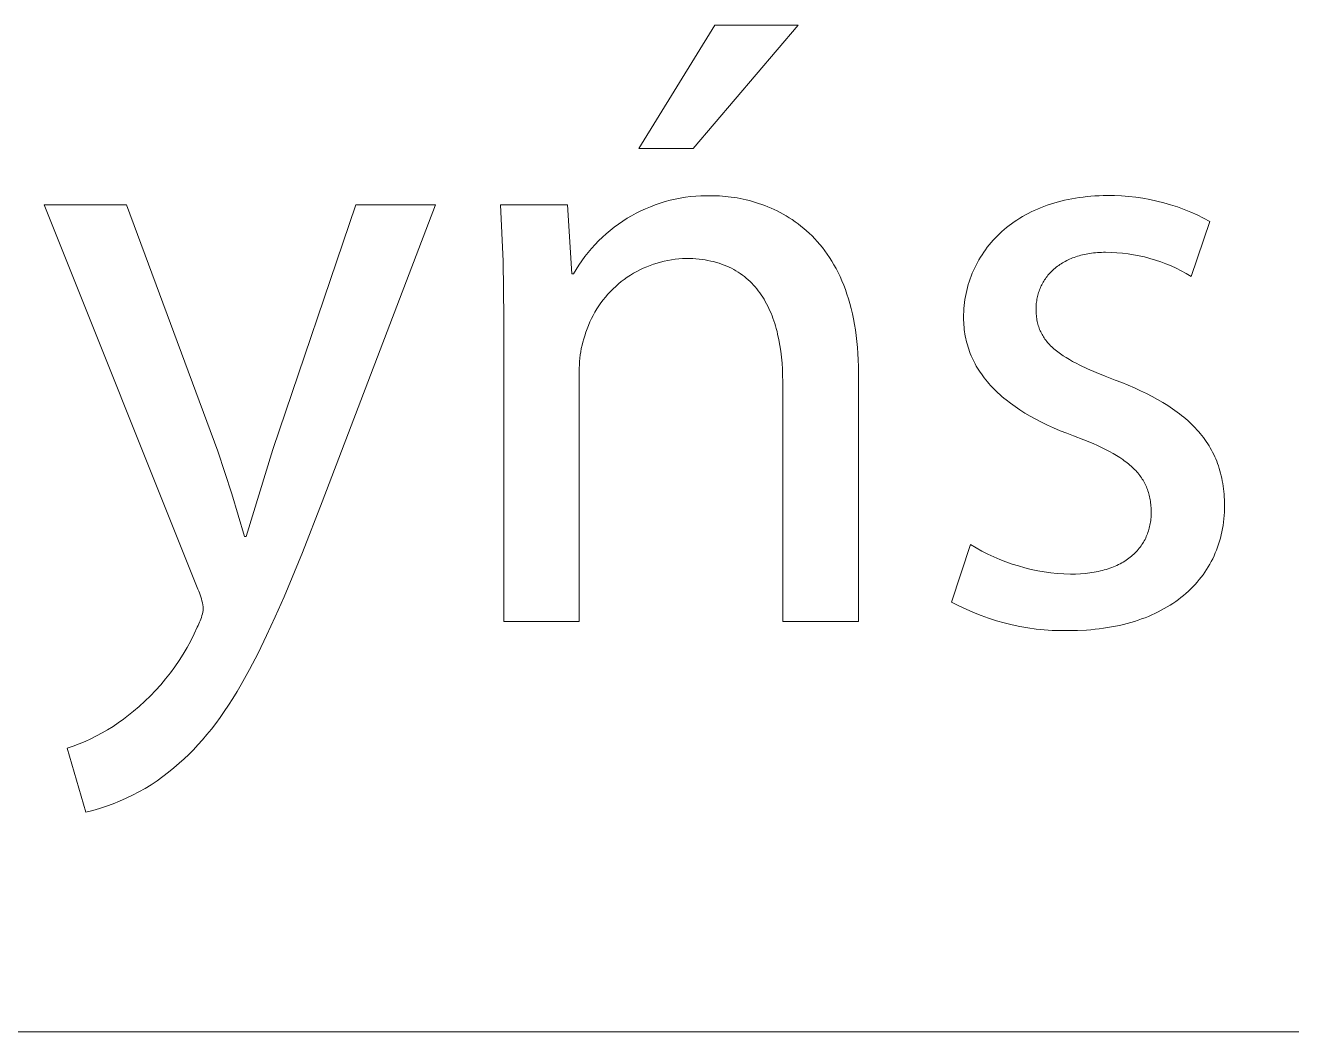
# Model space of a CAD drawing. Header units: millimetres. Extents: x -1576 to 3664, y -445 to 3215.
# Drawn here: x 2897 to 2974.2, y -445.4 to -384.1 of the extents above; entities that cross this region are included whole.
import ezdxf

# ---------------------------------------------------------------- set-up
doc = ezdxf.new("R2010")
doc.units = ezdxf.units.MM
doc.header["$MEASUREMENT"] = 0
doc.layers.add('Domyślny', color=7, linetype='Continuous', true_color=0x000000)

msp = doc.modelspace()

# ---------------------------------------------------------------- linework, layer by layer
at = {"layer": 'Domyślny', "color": 18, "lineweight": 15, "true_color": 0x000000}
for p, q in [((2934.404, -391.607), (2939.028, -384.104)), ((2944.106, -384.104), (2937.72, -391.607)), ((2939.028, -384.104), (2944.106, -384.104)), ((2937.72, -391.607), (2934.404, -391.607)), ((2935.398, -395.039), (2935.698, -394.936)), ((2935.698, -394.936), (2936.001, -394.844)), ((2936.001, -394.844), (2936.307, -394.762)), ((2936.307, -394.762), (2936.615, -394.69)), ((2936.615, -394.69), (2936.926, -394.629)), ((2936.926, -394.629), (2937.239, -394.579)), ((2937.239, -394.579), (2937.553, -394.539)), ((2937.553, -394.539), (2937.869, -394.509)), ((2937.869, -394.509), (2938.185, -394.491)), ((2938.185, -394.491), (2938.502, -394.483)), ((2938.502, -394.483), (2938.819, -394.486)), ((2938.819, -394.486), (2938.985, -394.488)), ((2938.985, -394.488), (2939.153, -394.492)), ((2939.153, -394.492), (2939.324, -394.5)), ((2939.324, -394.5), (2939.498, -394.512)), ((2939.498, -394.512), (2939.673, -394.526)), ((2939.673, -394.526), (2939.851, -394.545)), ((2939.851, -394.545), (2940.03, -394.567)), ((2940.03, -394.567), (2940.211, -394.593)), ((2940.211, -394.593), (2940.394, -394.623)), ((2940.394, -394.623), (2940.578, -394.657)), ((2940.578, -394.657), (2940.763, -394.694)), ((2940.763, -394.694), (2940.949, -394.737)), ((2940.949, -394.737), (2941.136, -394.783)), ((2941.136, -394.783), (2941.324, -394.834)), ((2941.324, -394.834), (2941.512, -394.889)), ((2941.512, -394.889), (2941.7, -394.949)), ((2941.7, -394.949), (2941.888, -395.014)), ((2959.475, -394.998), (2959.682, -394.933)), ((2959.682, -394.933), (2959.893, -394.872)), ((2959.893, -394.872), (2960.107, -394.815)), ((2960.107, -394.815), (2960.325, -394.762)), ((2960.325, -394.762), (2960.546, -394.714)), ((2960.546, -394.714), (2960.771, -394.67)), ((2960.771, -394.67), (2960.999, -394.63)), ((2960.999, -394.63), (2961.231, -394.595)), ((2961.231, -394.595), (2961.466, -394.564)), ((2961.466, -394.564), (2961.704, -394.538)), ((2961.704, -394.538), (2961.945, -394.516)), ((2961.945, -394.516), (2962.19, -394.499)), ((2962.19, -394.499), (2962.438, -394.487)), ((2962.438, -394.487), (2962.689, -394.48)), ((2962.689, -394.48), (2962.944, -394.477)), ((2962.944, -394.477), (2963.378, -394.481)), ((2963.378, -394.481), (2963.811, -394.499)), ((2963.811, -394.499), (2964.244, -394.532)), ((2964.244, -394.532), (2964.676, -394.58)), ((2964.676, -394.58), (2965.105, -394.643)), ((2965.105, -394.643), (2965.532, -394.72)), ((2965.532, -394.72), (2965.957, -394.811)), ((2965.957, -394.811), (2966.378, -394.917)), ((2966.378, -394.917), (2966.795, -395.037)), ((2907.538, -418.461), (2898.168, -395.044)), ((2898.168, -395.044), (2903.194, -395.044)), ((2903.194, -395.044), (2908.76, -410.05)), ((2912.11, -409.946), (2917.153, -395.044)), ((2922.021, -395.044), (2915.111, -413.139)), ((2917.153, -395.044), (2922.021, -395.044)), ((2926.14, -398.48), (2925.977, -395.044)), ((2925.977, -395.044), (2930.06, -395.044)), ((2930.06, -395.044), (2930.321, -399.249)), ((2933.687, -395.862), (2933.96, -395.701)), ((2933.96, -395.701), (2934.238, -395.549)), ((2934.238, -395.549), (2934.522, -395.407)), ((2934.522, -395.407), (2934.809, -395.274)), ((2934.809, -395.274), (2935.102, -395.152)), ((2935.102, -395.152), (2935.398, -395.039)), ((2941.888, -395.014), (2942.077, -395.083)), ((2942.077, -395.083), (2942.265, -395.158)), ((2942.265, -395.158), (2942.453, -395.237)), ((2942.453, -395.237), (2942.641, -395.322)), ((2942.641, -395.322), (2942.827, -395.412)), ((2942.827, -395.412), (2943.013, -395.507)), ((2943.013, -395.507), (2943.198, -395.608)), ((2943.198, -395.608), (2943.382, -395.714)), ((2943.382, -395.714), (2943.564, -395.826)), ((2957.772, -395.758), (2957.947, -395.659)), ((2957.947, -395.659), (2958.125, -395.563)), ((2958.125, -395.563), (2958.307, -395.471)), ((2958.307, -395.471), (2958.492, -395.383)), ((2958.492, -395.383), (2958.681, -395.298)), ((2958.681, -395.298), (2958.874, -395.217)), ((2958.874, -395.217), (2959.071, -395.14)), ((2959.071, -395.14), (2959.271, -395.067)), ((2959.271, -395.067), (2959.475, -394.998)), ((2966.795, -395.037), (2967.208, -395.171)), ((2967.208, -395.171), (2967.616, -395.319)), ((2967.616, -395.319), (2968.018, -395.481)), ((2968.018, -395.481), (2968.415, -395.657)), ((2968.415, -395.657), (2968.806, -395.846)), ((2932.655, -396.596), (2932.904, -396.399)), ((2932.904, -396.399), (2933.159, -396.211)), ((2933.159, -396.211), (2933.42, -396.032)), ((2933.42, -396.032), (2933.687, -395.862)), ((2943.564, -395.826), (2943.744, -395.943)), ((2943.744, -395.943), (2943.923, -396.067)), ((2943.923, -396.067), (2944.1, -396.196)), ((2944.1, -396.196), (2944.275, -396.332)), ((2944.275, -396.332), (2944.448, -396.473)), ((2944.448, -396.473), (2944.619, -396.621)), ((2956.659, -396.546), (2956.807, -396.424)), ((2956.807, -396.424), (2956.958, -396.305)), ((2956.958, -396.305), (2957.113, -396.189)), ((2957.113, -396.189), (2957.272, -396.076)), ((2957.272, -396.076), (2957.435, -395.967)), ((2957.435, -395.967), (2957.602, -395.861)), ((2957.602, -395.861), (2957.772, -395.758)), ((2969.19, -396.048), (2968.039, -399.398)), ((2968.806, -395.846), (2969.19, -396.048)), ((2931.731, -397.462), (2931.951, -397.234)), ((2931.951, -397.234), (2932.178, -397.013)), ((2932.178, -397.013), (2932.413, -396.8)), ((2932.413, -396.8), (2932.655, -396.596)), ((2944.619, -396.621), (2944.786, -396.776)), ((2944.786, -396.776), (2944.951, -396.936)), ((2944.951, -396.936), (2945.114, -397.104)), ((2945.114, -397.104), (2945.273, -397.278)), ((2945.273, -397.278), (2945.428, -397.459)), ((2955.86, -397.341), (2955.983, -397.202)), ((2955.983, -397.202), (2956.11, -397.065)), ((2956.11, -397.065), (2956.241, -396.931)), ((2956.241, -396.931), (2956.377, -396.8)), ((2956.377, -396.8), (2956.516, -396.671)), ((2956.516, -396.671), (2956.659, -396.546)), ((2931.12, -398.19), (2931.316, -397.941)), ((2931.316, -397.941), (2931.519, -397.698)), ((2931.519, -397.698), (2931.731, -397.462)), ((2945.428, -397.459), (2945.581, -397.646)), ((2945.581, -397.646), (2945.73, -397.841)), ((2945.73, -397.841), (2945.875, -398.043)), ((2945.875, -398.043), (2946.016, -398.252)), ((2955.307, -398.079), (2955.41, -397.926)), ((2955.41, -397.926), (2955.516, -397.776)), ((2955.516, -397.776), (2955.626, -397.629)), ((2955.626, -397.629), (2955.741, -397.484)), ((2955.741, -397.484), (2955.86, -397.341)), ((2961.538, -398.065), (2961.43, -398.09)), ((2961.647, -398.042), (2961.538, -398.065)), ((2961.758, -398.022), (2961.647, -398.042)), ((2961.87, -398.003), (2961.758, -398.022)), ((2961.985, -397.987), (2961.87, -398.003)), ((2962.101, -397.972), (2961.985, -397.987)), ((2962.22, -397.96), (2962.101, -397.972)), ((2962.34, -397.95), (2962.22, -397.96)), ((2962.462, -397.942), (2962.34, -397.95)), ((2962.586, -397.937), (2962.462, -397.942)), ((2962.712, -397.933), (2962.586, -397.937)), ((2962.839, -397.932), (2962.712, -397.933)), ((2963.181, -397.938), (2962.839, -397.932)), ((2963.522, -397.955), (2963.181, -397.938)), ((2963.863, -397.984), (2963.522, -397.955)), ((2964.203, -398.025), (2963.863, -397.984)), ((2964.54, -398.078), (2964.203, -398.025)), ((2926.186, -401.919), (2926.14, -398.48)), ((2930.586, -398.976), (2930.755, -398.708)), ((2930.755, -398.708), (2930.933, -398.446)), ((2930.933, -398.446), (2931.12, -398.19)), ((2934.879, -398.811), (2934.673, -398.901)), ((2935.087, -398.728), (2934.879, -398.811)), ((2935.299, -398.652), (2935.087, -398.728)), ((2935.513, -398.584), (2935.299, -398.652)), ((2935.729, -398.523), (2935.513, -398.584)), ((2935.948, -398.469), (2935.729, -398.523)), ((2936.167, -398.423), (2935.948, -398.469)), ((2936.389, -398.385), (2936.167, -398.423)), ((2936.611, -398.354), (2936.389, -398.385)), ((2936.835, -398.331), (2936.611, -398.354)), ((2937.059, -398.315), (2936.835, -398.331)), ((2937.283, -398.307), (2937.059, -398.315)), ((2937.486, -398.31), (2937.283, -398.307)), ((2937.684, -398.317), (2937.486, -398.31)), ((2937.878, -398.33), (2937.684, -398.317)), ((2938.068, -398.347), (2937.878, -398.33)), ((2938.254, -398.369), (2938.068, -398.347)), ((2938.436, -398.395), (2938.254, -398.369)), ((2938.614, -398.426), (2938.436, -398.395)), ((2938.789, -398.462), (2938.614, -398.426)), ((2938.959, -398.502), (2938.789, -398.462)), ((2939.125, -398.547), (2938.959, -398.502)), ((2939.287, -398.596), (2939.125, -398.547)), ((2939.446, -398.65), (2939.287, -398.596)), ((2939.601, -398.707), (2939.446, -398.65)), ((2939.752, -398.769), (2939.601, -398.707)), ((2939.899, -398.835), (2939.752, -398.769)), ((2940.043, -398.905), (2939.899, -398.835)), ((2946.016, -398.252), (2946.153, -398.468)), ((2946.153, -398.468), (2946.286, -398.692)), ((2946.286, -398.692), (2946.414, -398.924)), ((2954.861, -398.875), (2954.942, -398.712)), ((2954.942, -398.712), (2955.027, -398.55)), ((2955.027, -398.55), (2955.116, -398.391)), ((2955.116, -398.391), (2955.21, -398.233)), ((2955.21, -398.233), (2955.307, -398.079)), ((2959.903, -398.784), (2959.83, -398.84)), ((2959.977, -398.73), (2959.903, -398.784)), ((2960.053, -398.678), (2959.977, -398.73)), ((2960.131, -398.627), (2960.053, -398.678)), ((2960.211, -398.577), (2960.131, -398.627)), ((2960.294, -398.529), (2960.211, -398.577)), ((2960.378, -398.483), (2960.294, -398.529)), ((2960.464, -398.438), (2960.378, -398.483)), ((2960.552, -398.396), (2960.464, -398.438)), ((2960.642, -398.354), (2960.552, -398.396)), ((2960.734, -398.315), (2960.642, -398.354)), ((2960.827, -398.277), (2960.734, -398.315)), ((2960.923, -398.241), (2960.827, -398.277)), ((2961.021, -398.207), (2960.923, -398.241)), ((2961.12, -398.175), (2961.021, -398.207)), ((2961.222, -398.145), (2961.12, -398.175)), ((2961.325, -398.116), (2961.222, -398.145)), ((2961.43, -398.09), (2961.325, -398.116)), ((2964.876, -398.142), (2964.54, -398.078)), ((2965.21, -398.218), (2964.876, -398.142)), ((2965.54, -398.305), (2965.21, -398.218)), ((2965.868, -398.403), (2965.54, -398.305)), ((2966.192, -398.513), (2965.868, -398.403)), ((2966.512, -398.633), (2966.192, -398.513)), ((2966.827, -398.765), (2966.512, -398.633)), ((2967.138, -398.908), (2966.827, -398.765)), ((2930.321, -399.249), (2930.426, -399.249)), ((2930.426, -399.249), (2930.586, -398.976)), ((2933.513, -399.583), (2933.334, -399.719)), ((2933.696, -399.453), (2933.513, -399.583)), ((2933.884, -399.329), (2933.696, -399.453)), ((2934.075, -399.212), (2933.884, -399.329)), ((2934.271, -399.102), (2934.075, -399.212)), ((2934.47, -398.998), (2934.271, -399.102)), ((2934.673, -398.901), (2934.47, -398.998)), ((2940.182, -398.979), (2940.043, -398.905)), ((2940.319, -399.057), (2940.182, -398.979)), ((2940.451, -399.139), (2940.319, -399.057)), ((2940.58, -399.225), (2940.451, -399.139)), ((2940.706, -399.315), (2940.58, -399.225)), ((2940.828, -399.408), (2940.706, -399.315)), ((2940.946, -399.504), (2940.828, -399.408)), ((2941.061, -399.605), (2940.946, -399.504)), ((2941.173, -399.708), (2941.061, -399.605)), ((2946.414, -398.924), (2946.538, -399.162)), ((2946.538, -399.162), (2946.657, -399.409)), ((2946.657, -399.409), (2946.771, -399.664)), ((2954.525, -399.724), (2954.583, -399.551)), ((2954.583, -399.551), (2954.646, -399.379)), ((2954.646, -399.379), (2954.713, -399.209)), ((2954.713, -399.209), (2954.785, -399.041)), ((2954.785, -399.041), (2954.861, -398.875)), ((2959.168, -399.54), (2959.12, -399.611)), ((2959.218, -399.47), (2959.168, -399.54)), ((2959.27, -399.401), (2959.218, -399.47)), ((2959.324, -399.334), (2959.27, -399.401)), ((2959.381, -399.267), (2959.324, -399.334)), ((2959.439, -399.202), (2959.381, -399.267)), ((2959.499, -399.138), (2959.439, -399.202)), ((2959.561, -399.076), (2959.499, -399.138)), ((2959.625, -399.015), (2959.561, -399.076)), ((2959.692, -398.955), (2959.625, -399.015)), ((2959.76, -398.897), (2959.692, -398.955)), ((2959.83, -398.84), (2959.76, -398.897)), ((2967.444, -399.061), (2967.138, -398.908)), ((2967.744, -399.224), (2967.444, -399.061)), ((2968.039, -399.398), (2967.744, -399.224)), ((2932.669, -400.323), (2932.516, -400.488)), ((2932.828, -400.164), (2932.669, -400.323)), ((2932.991, -400.01), (2932.828, -400.164)), ((2933.16, -399.862), (2932.991, -400.01)), ((2933.334, -399.719), (2933.16, -399.862)), ((2941.281, -399.816), (2941.173, -399.708)), ((2941.385, -399.926), (2941.281, -399.816)), ((2941.487, -400.04), (2941.385, -399.926)), ((2941.585, -400.157), (2941.487, -400.04)), ((2941.68, -400.278), (2941.585, -400.157)), ((2941.771, -400.401), (2941.68, -400.278)), ((2946.771, -399.664), (2946.88, -399.926)), ((2946.88, -399.926), (2946.983, -400.196)), ((2946.983, -400.196), (2947.081, -400.475)), ((2954.337, -400.435), (2954.377, -400.255)), ((2954.377, -400.255), (2954.422, -400.076)), ((2954.422, -400.076), (2954.471, -399.899)), ((2954.471, -399.899), (2954.525, -399.724)), ((2958.756, -400.378), (2958.731, -400.459)), ((2958.783, -400.297), (2958.756, -400.378)), ((2958.812, -400.217), (2958.783, -400.297)), ((2958.843, -400.138), (2958.812, -400.217)), ((2958.876, -400.06), (2958.843, -400.138)), ((2958.912, -399.982), (2958.876, -400.06)), ((2958.949, -399.906), (2958.912, -399.982)), ((2958.989, -399.831), (2958.949, -399.906)), ((2959.031, -399.756), (2958.989, -399.831)), ((2959.074, -399.683), (2959.031, -399.756)), ((2959.12, -399.611), (2959.074, -399.683)), ((2932.093, -401.012), (2931.964, -401.196)), ((2932.228, -400.832), (2932.093, -401.012)), ((2932.369, -400.658), (2932.228, -400.832)), ((2932.516, -400.488), (2932.369, -400.658)), ((2941.859, -400.528), (2941.771, -400.401)), ((2941.945, -400.657), (2941.859, -400.528)), ((2942.026, -400.79), (2941.945, -400.657)), ((2942.105, -400.925), (2942.026, -400.79)), ((2942.181, -401.063), (2942.105, -400.925)), ((2942.254, -401.204), (2942.181, -401.063)), ((2947.081, -400.475), (2947.174, -400.762)), ((2947.174, -400.762), (2947.261, -401.057)), ((2947.261, -401.057), (2947.341, -401.36)), ((2954.223, -401.171), (2954.244, -400.985)), ((2954.244, -400.985), (2954.27, -400.801)), ((2954.27, -400.801), (2954.301, -400.617)), ((2954.301, -400.617), (2954.337, -400.435)), ((2958.609, -401.139), (2958.603, -401.227)), ((2958.616, -401.052), (2958.609, -401.139)), ((2958.626, -400.965), (2958.616, -401.052)), ((2958.638, -400.879), (2958.626, -400.965)), ((2958.652, -400.794), (2958.638, -400.879)), ((2958.669, -400.709), (2958.652, -400.794)), ((2958.687, -400.625), (2958.669, -400.709)), ((2958.708, -400.542), (2958.687, -400.625)), ((2958.731, -400.459), (2958.708, -400.542)), ((2926.186, -420.432), (2926.186, -401.919)), ((2931.616, -401.773), (2931.514, -401.973)), ((2931.726, -401.577), (2931.616, -401.773)), ((2931.842, -401.384), (2931.726, -401.577)), ((2931.964, -401.196), (2931.842, -401.384)), ((2942.323, -401.347), (2942.254, -401.204)), ((2942.39, -401.493), (2942.323, -401.347)), ((2942.453, -401.642), (2942.39, -401.493)), ((2942.514, -401.793), (2942.453, -401.642)), ((2942.572, -401.947), (2942.514, -401.793)), ((2947.341, -401.36), (2947.416, -401.673)), ((2947.416, -401.673), (2947.484, -401.993)), ((2954.184, -401.928), (2954.187, -401.737)), ((2954.187, -401.737), (2954.194, -401.547)), ((2954.194, -401.547), (2954.206, -401.359)), ((2954.206, -401.359), (2954.223, -401.171)), ((2958.6, -401.316), (2958.599, -401.404)), ((2958.599, -401.404), (2958.6, -401.502)), ((2958.603, -401.227), (2958.6, -401.316)), ((2958.6, -401.502), (2958.603, -401.597)), ((2958.603, -401.597), (2958.609, -401.692)), ((2958.609, -401.692), (2958.617, -401.784)), ((2958.617, -401.784), (2958.627, -401.875)), ((2958.627, -401.875), (2958.639, -401.965)), ((2931.248, -402.592), (2931.174, -402.804)), ((2931.329, -402.383), (2931.248, -402.592)), ((2931.418, -402.176), (2931.329, -402.383)), ((2931.514, -401.973), (2931.418, -402.176)), ((2942.627, -402.103), (2942.572, -401.947)), ((2942.679, -402.261), (2942.627, -402.103)), ((2942.728, -402.421), (2942.679, -402.261)), ((2942.774, -402.584), (2942.728, -402.421)), ((2942.818, -402.749), (2942.774, -402.584)), ((2947.484, -401.993), (2947.546, -402.323)), ((2947.546, -402.323), (2947.601, -402.661)), ((2947.601, -402.661), (2947.65, -403.009)), ((2954.186, -402.07), (2954.184, -401.928)), ((2954.191, -402.211), (2954.186, -402.07)), ((2954.199, -402.351), (2954.191, -402.211)), ((2954.21, -402.491), (2954.199, -402.351)), ((2954.224, -402.63), (2954.21, -402.491)), ((2954.242, -402.768), (2954.224, -402.63)), ((2958.639, -401.965), (2958.653, -402.053)), ((2958.653, -402.053), (2958.67, -402.139)), ((2958.67, -402.139), (2958.689, -402.224)), ((2958.689, -402.224), (2958.71, -402.308)), ((2958.71, -402.308), (2958.734, -402.391)), ((2958.734, -402.391), (2958.759, -402.472)), ((2958.759, -402.472), (2958.787, -402.552)), ((2958.787, -402.552), (2958.818, -402.631)), ((2958.818, -402.631), (2958.85, -402.708)), ((2930.989, -403.401), (2930.94, -403.595)), ((2931.045, -403.209), (2930.989, -403.401)), ((2931.107, -403.018), (2931.045, -403.209)), ((2931.174, -402.804), (2931.107, -403.018)), ((2942.858, -402.915), (2942.818, -402.749)), ((2942.932, -403.255), (2942.858, -402.915)), ((2942.995, -403.602), (2942.932, -403.255)), ((2947.65, -403.009), (2947.691, -403.365)), ((2947.691, -403.365), (2947.725, -403.731)), ((2954.262, -402.905), (2954.242, -402.768)), ((2954.286, -403.041), (2954.262, -402.905)), ((2954.313, -403.177), (2954.286, -403.041)), ((2954.344, -403.311), (2954.313, -403.177)), ((2954.377, -403.445), (2954.344, -403.311)), ((2954.414, -403.578), (2954.377, -403.445)), ((2958.85, -402.708), (2958.885, -402.785)), ((2958.885, -402.785), (2958.922, -402.86)), ((2958.922, -402.86), (2958.962, -402.934)), ((2958.962, -402.934), (2959.004, -403.007)), ((2959.004, -403.007), (2959.048, -403.079)), ((2959.048, -403.079), (2959.095, -403.15)), ((2959.095, -403.15), (2959.144, -403.22)), ((2959.144, -403.22), (2959.195, -403.289)), ((2959.195, -403.289), (2959.249, -403.357)), ((2959.249, -403.357), (2959.305, -403.424)), ((2959.305, -403.424), (2959.363, -403.491)), ((2930.83, -404.185), (2930.806, -404.383)), ((2930.861, -403.987), (2930.83, -404.185)), ((2930.897, -403.79), (2930.861, -403.987)), ((2930.94, -403.595), (2930.897, -403.79)), ((2943.047, -403.955), (2942.995, -403.602)), ((2943.09, -404.316), (2943.047, -403.955)), ((2947.725, -403.731), (2947.752, -404.106)), ((2947.752, -404.106), (2947.772, -404.49)), ((2954.454, -403.71), (2954.414, -403.578)), ((2954.497, -403.842), (2954.454, -403.71)), ((2954.544, -403.972), (2954.497, -403.842)), ((2954.593, -404.101), (2954.544, -403.972)), ((2954.646, -404.23), (2954.593, -404.101)), ((2954.703, -404.358), (2954.646, -404.23)), ((2959.363, -403.491), (2959.424, -403.556)), ((2959.424, -403.556), (2959.487, -403.621)), ((2959.487, -403.621), (2959.553, -403.685)), ((2959.553, -403.685), (2959.62, -403.749)), ((2959.62, -403.749), (2959.691, -403.811)), ((2959.691, -403.811), (2959.764, -403.873)), ((2959.764, -403.873), (2959.839, -403.935)), ((2959.839, -403.935), (2959.917, -403.996)), ((2959.917, -403.996), (2959.997, -404.056)), ((2959.997, -404.056), (2960.079, -404.116)), ((2960.079, -404.116), (2960.252, -404.234)), ((2960.252, -404.234), (2960.434, -404.351)), ((2930.778, -404.782), (2930.773, -404.982)), ((2930.773, -404.982), (2930.775, -405.182)), ((2930.789, -404.582), (2930.778, -404.782)), ((2930.806, -404.383), (2930.789, -404.582)), ((2943.123, -404.682), (2943.09, -404.316)), ((2943.146, -405.053), (2943.123, -404.682)), ((2947.772, -404.49), (2947.784, -404.883)), ((2947.784, -404.883), (2947.788, -405.287)), ((2954.762, -404.484), (2954.703, -404.358)), ((2954.825, -404.61), (2954.762, -404.484)), ((2954.891, -404.735), (2954.825, -404.61)), ((2954.96, -404.859), (2954.891, -404.735)), ((2955.032, -404.982), (2954.96, -404.859)), ((2955.108, -405.104), (2955.032, -404.982)), ((2960.434, -404.351), (2960.627, -404.466)), ((2960.627, -404.466), (2960.829, -404.58)), ((2960.829, -404.58), (2961.041, -404.693)), ((2961.041, -404.693), (2961.264, -404.805)), ((2961.264, -404.805), (2961.739, -405.029)), ((2930.775, -405.182), (2930.775, -420.432)), ((2943.159, -405.429), (2943.146, -405.053)), ((2943.164, -405.81), (2943.159, -405.429)), ((2947.788, -405.287), (2947.788, -420.432)), ((2955.187, -405.225), (2955.108, -405.104)), ((2955.27, -405.346), (2955.187, -405.225)), ((2955.355, -405.465), (2955.27, -405.346)), ((2955.444, -405.583), (2955.355, -405.465)), ((2955.537, -405.7), (2955.444, -405.583)), ((2955.632, -405.816), (2955.537, -405.7)), ((2961.739, -405.029), (2962.256, -405.254)), ((2962.256, -405.254), (2962.814, -405.482)), ((2962.814, -405.482), (2963.415, -405.714)), ((2963.415, -405.714), (2963.822, -405.871)), ((2943.164, -420.432), (2943.164, -405.81)), ((2955.731, -405.932), (2955.632, -405.816)), ((2955.833, -406.046), (2955.731, -405.932)), ((2955.939, -406.159), (2955.833, -406.046)), ((2956.048, -406.271), (2955.939, -406.159)), ((2956.16, -406.382), (2956.048, -406.271)), ((2956.275, -406.492), (2956.16, -406.382)), ((2956.394, -406.601), (2956.275, -406.492)), ((2963.822, -405.871), (2964.217, -406.032)), ((2964.217, -406.032), (2964.599, -406.196)), ((2964.599, -406.196), (2964.969, -406.364)), ((2964.969, -406.364), (2965.325, -406.536)), ((2965.325, -406.536), (2965.669, -406.712)), ((2956.517, -406.709), (2956.394, -406.601)), ((2956.642, -406.816), (2956.517, -406.709)), ((2956.771, -406.922), (2956.642, -406.816)), ((2957.039, -407.13), (2956.771, -406.922)), ((2957.32, -407.334), (2957.039, -407.13)), ((2965.669, -406.712), (2966, -406.893)), ((2966, -406.893), (2966.319, -407.078)), ((2966.319, -407.078), (2966.624, -407.268)), ((2966.624, -407.268), (2966.917, -407.462)), ((2957.615, -407.534), (2957.32, -407.334)), ((2957.924, -407.729), (2957.615, -407.534)), ((2958.246, -407.919), (2957.924, -407.729)), ((2958.582, -408.104), (2958.246, -407.919)), ((2966.917, -407.462), (2967.197, -407.662)), ((2967.197, -407.662), (2967.332, -407.764)), ((2967.332, -407.764), (2967.464, -407.867)), ((2967.464, -407.867), (2967.593, -407.972)), ((2967.593, -407.972), (2967.718, -408.078)), ((2967.718, -408.078), (2967.84, -408.185)), ((2958.931, -408.285), (2958.582, -408.104)), ((2959.294, -408.462), (2958.931, -408.285)), ((2959.671, -408.633), (2959.294, -408.462)), ((2960.062, -408.799), (2959.671, -408.633)), ((2960.466, -408.96), (2960.062, -408.799)), ((2967.84, -408.185), (2967.959, -408.294)), ((2967.959, -408.294), (2968.075, -408.404)), ((2968.075, -408.404), (2968.188, -408.516)), ((2968.188, -408.516), (2968.297, -408.629)), ((2968.297, -408.629), (2968.403, -408.744)), ((2968.403, -408.744), (2968.506, -408.86)), ((2968.506, -408.86), (2968.606, -408.978)), ((2960.885, -409.117), (2960.466, -408.96)), ((2961.501, -409.352), (2960.885, -409.117)), ((2962.07, -409.588), (2961.501, -409.352)), ((2962.336, -409.706), (2962.07, -409.588)), ((2968.606, -408.978), (2968.702, -409.097)), ((2968.702, -409.097), (2968.795, -409.219)), ((2968.795, -409.219), (2968.885, -409.341)), ((2968.885, -409.341), (2968.972, -409.466)), ((2968.972, -409.466), (2969.055, -409.592)), ((2969.055, -409.592), (2969.135, -409.72)), ((2908.76, -410.05), (2909.614, -412.637)), ((2910.487, -415.25), (2912.11, -409.946)), ((2962.591, -409.825), (2962.336, -409.706)), ((2962.834, -409.945), (2962.591, -409.825)), ((2963.066, -410.066), (2962.834, -409.945)), ((2963.287, -410.188), (2963.066, -410.066)), ((2963.497, -410.312), (2963.287, -410.188)), ((2963.696, -410.437), (2963.497, -410.312)), ((2969.135, -409.72), (2969.212, -409.849)), ((2969.212, -409.849), (2969.286, -409.98)), ((2969.286, -409.98), (2969.356, -410.113)), ((2969.356, -410.113), (2969.424, -410.248)), ((2969.424, -410.248), (2969.487, -410.385)), ((2969.487, -410.385), (2969.548, -410.523)), ((2963.884, -410.564), (2963.696, -410.437)), ((2963.974, -410.629), (2963.884, -410.564)), ((2964.061, -410.693), (2963.974, -410.629)), ((2964.146, -410.759), (2964.061, -410.693)), ((2964.228, -410.825), (2964.146, -410.759)), ((2964.308, -410.891), (2964.228, -410.825)), ((2964.385, -410.959), (2964.308, -410.891)), ((2964.46, -411.027), (2964.385, -410.959)), ((2964.532, -411.095), (2964.46, -411.027)), ((2964.601, -411.164), (2964.532, -411.095)), ((2964.668, -411.234), (2964.601, -411.164)), ((2969.548, -410.523), (2969.605, -410.664)), ((2969.605, -410.664), (2969.66, -410.806)), ((2969.66, -410.806), (2969.71, -410.95)), ((2969.71, -410.95), (2969.758, -411.096)), ((2969.758, -411.096), (2969.802, -411.244)), ((2964.733, -411.305), (2964.668, -411.234)), ((2964.795, -411.377), (2964.733, -411.305)), ((2964.854, -411.449), (2964.795, -411.377)), ((2964.912, -411.522), (2964.854, -411.449)), ((2964.967, -411.596), (2964.912, -411.522)), ((2965.019, -411.671), (2964.967, -411.596)), ((2965.069, -411.747), (2965.019, -411.671)), ((2965.117, -411.823), (2965.069, -411.747)), ((2965.162, -411.901), (2965.117, -411.823)), ((2965.206, -411.98), (2965.162, -411.901)), ((2969.802, -411.244), (2969.843, -411.394)), ((2969.843, -411.394), (2969.881, -411.546)), ((2969.881, -411.546), (2969.916, -411.7)), ((2969.916, -411.7), (2969.947, -411.856)), ((2969.947, -411.856), (2969.975, -412.014)), ((2909.614, -412.637), (2910.383, -415.25)), ((2965.246, -412.059), (2965.206, -411.98)), ((2965.285, -412.14), (2965.246, -412.059)), ((2965.321, -412.221), (2965.285, -412.14)), ((2965.355, -412.304), (2965.321, -412.221)), ((2965.387, -412.388), (2965.355, -412.304)), ((2965.417, -412.473), (2965.387, -412.388)), ((2965.445, -412.559), (2965.417, -412.473)), ((2965.47, -412.646), (2965.445, -412.559)), ((2965.493, -412.735), (2965.47, -412.646)), ((2969.975, -412.014), (2970, -412.175)), ((2970, -412.175), (2970.021, -412.337)), ((2970.021, -412.337), (2970.039, -412.501)), ((2970.039, -412.501), (2970.054, -412.668)), ((2970.054, -412.668), (2970.065, -412.837)), ((2915.111, -413.139), (2913.914, -416.215)), ((2965.514, -412.824), (2965.493, -412.735)), ((2965.534, -412.915), (2965.514, -412.824)), ((2965.55, -413.007), (2965.534, -412.915)), ((2965.565, -413.101), (2965.55, -413.007)), ((2965.578, -413.196), (2965.565, -413.101)), ((2965.589, -413.292), (2965.578, -413.196)), ((2965.598, -413.389), (2965.589, -413.292)), ((2965.605, -413.488), (2965.598, -413.389)), ((2965.61, -413.588), (2965.605, -413.488)), ((2970.065, -412.837), (2970.074, -413.008)), ((2970.074, -413.008), (2970.079, -413.181)), ((2970.08, -413.357), (2970.078, -413.565)), ((2970.079, -413.181), (2970.08, -413.357)), ((2965.585, -414.272), (2965.595, -414.177)), ((2965.595, -414.177), (2965.603, -414.082)), ((2965.603, -414.082), (2965.609, -413.987)), ((2965.609, -413.987), (2965.612, -413.89)), ((2965.612, -413.69), (2965.61, -413.588)), ((2965.613, -413.793), (2965.612, -413.69)), ((2965.612, -413.89), (2965.613, -413.793)), ((2970.04, -414.176), (2970.017, -414.375)), ((2970.057, -413.974), (2970.04, -414.176)), ((2970.07, -413.77), (2970.057, -413.974)), ((2970.078, -413.565), (2970.07, -413.77)), ((2965.386, -415.085), (2965.417, -414.998)), ((2965.417, -414.998), (2965.446, -414.91)), ((2965.446, -414.91), (2965.473, -414.822)), ((2965.473, -414.822), (2965.498, -414.732)), ((2965.498, -414.732), (2965.52, -414.642)), ((2965.52, -414.642), (2965.539, -414.55)), ((2965.539, -414.55), (2965.557, -414.458)), ((2965.557, -414.458), (2965.572, -414.365)), ((2965.572, -414.365), (2965.585, -414.272)), ((2969.919, -414.962), (2969.876, -415.153)), ((2969.956, -414.769), (2969.919, -414.962)), ((2969.989, -414.573), (2969.956, -414.769)), ((2970.017, -414.375), (2969.989, -414.573)), ((2910.383, -415.25), (2910.487, -415.25)), ((2953.452, -419.237), (2954.603, -415.73)), ((2954.603, -415.73), (2954.948, -415.936)), ((2964.995, -415.817), (2965.048, -415.74)), ((2965.048, -415.74), (2965.099, -415.662)), ((2965.099, -415.662), (2965.147, -415.583)), ((2965.147, -415.583), (2965.193, -415.503)), ((2965.193, -415.503), (2965.236, -415.421)), ((2965.236, -415.421), (2965.277, -415.339)), ((2965.277, -415.339), (2965.316, -415.255)), ((2965.316, -415.255), (2965.352, -415.171)), ((2965.352, -415.171), (2965.386, -415.085)), ((2969.719, -415.713), (2969.656, -415.895)), ((2969.776, -415.529), (2969.719, -415.713)), ((2969.828, -415.342), (2969.776, -415.529)), ((2969.876, -415.153), (2969.828, -415.342)), ((2913.914, -416.215), (2912.794, -418.921)), ((2954.948, -415.936), (2955.3, -416.13)), ((2955.3, -416.13), (2955.658, -416.313)), ((2955.658, -416.313), (2956.022, -416.483)), ((2956.022, -416.483), (2956.391, -416.642)), ((2964.17, -416.631), (2964.252, -416.572)), ((2964.252, -416.572), (2964.332, -416.51)), ((2964.332, -416.51), (2964.409, -416.448)), ((2964.409, -416.448), (2964.484, -416.383)), ((2964.484, -416.383), (2964.557, -416.317)), ((2964.557, -416.317), (2964.627, -416.25)), ((2964.627, -416.25), (2964.694, -416.181)), ((2964.694, -416.181), (2964.759, -416.111)), ((2964.759, -416.111), (2964.822, -416.04)), ((2964.822, -416.04), (2964.882, -415.967)), ((2964.882, -415.967), (2964.94, -415.893)), ((2964.94, -415.893), (2964.995, -415.817)), ((2969.441, -416.425), (2969.36, -416.597)), ((2969.518, -416.251), (2969.441, -416.425)), ((2969.589, -416.074), (2969.518, -416.251)), ((2969.656, -415.895), (2969.589, -416.074)), ((2956.391, -416.642), (2956.765, -416.788)), ((2956.765, -416.788), (2957.144, -416.922)), ((2957.144, -416.922), (2957.527, -417.043)), ((2957.527, -417.043), (2957.914, -417.151)), ((2957.914, -417.151), (2958.304, -417.247)), ((2958.304, -417.247), (2958.698, -417.329)), ((2958.698, -417.329), (2959.093, -417.399)), ((2962.391, -417.376), (2962.516, -417.348)), ((2962.516, -417.348), (2962.638, -417.317)), ((2962.638, -417.317), (2962.758, -417.285)), ((2962.758, -417.285), (2962.875, -417.25)), ((2962.875, -417.25), (2962.99, -417.214)), ((2962.99, -417.214), (2963.102, -417.175)), ((2963.102, -417.175), (2963.211, -417.135)), ((2963.211, -417.135), (2963.319, -417.093)), ((2963.319, -417.093), (2963.423, -417.049)), ((2963.423, -417.049), (2963.525, -417.003)), ((2963.525, -417.003), (2963.625, -416.955)), ((2963.625, -416.955), (2963.722, -416.905)), ((2963.722, -416.905), (2963.817, -416.854)), ((2963.817, -416.854), (2963.909, -416.801)), ((2963.909, -416.801), (2963.998, -416.746)), ((2963.998, -416.746), (2964.085, -416.689)), ((2964.085, -416.689), (2964.17, -416.631)), ((2968.987, -417.258), (2968.882, -417.417)), ((2969.087, -417.097), (2968.987, -417.258)), ((2969.183, -416.933), (2969.087, -417.097)), ((2969.274, -416.767), (2969.183, -416.933)), ((2969.36, -416.597), (2969.274, -416.767)), ((2959.093, -417.399), (2959.491, -417.455)), ((2959.491, -417.455), (2959.891, -417.498)), ((2959.891, -417.498), (2960.291, -417.528)), ((2960.291, -417.528), (2960.693, -417.545)), ((2960.693, -417.545), (2961.002, -417.54)), ((2961.002, -417.54), (2961.3, -417.525)), ((2961.3, -417.525), (2961.588, -417.501)), ((2961.588, -417.501), (2961.729, -417.486)), ((2961.729, -417.486), (2961.866, -417.469)), ((2961.866, -417.469), (2962.001, -417.449)), ((2962.001, -417.449), (2962.134, -417.427)), ((2962.134, -417.427), (2962.264, -417.403)), ((2962.264, -417.403), (2962.391, -417.376)), ((2968.417, -418.021), (2968.289, -418.165)), ((2968.54, -417.875), (2968.417, -418.021)), ((2968.659, -417.725), (2968.54, -417.875)), ((2968.773, -417.572), (2968.659, -417.725)), ((2968.882, -417.417), (2968.773, -417.572)), ((2907.589, -418.574), (2907.538, -418.461)), ((2907.636, -418.688), (2907.589, -418.574)), ((2907.679, -418.804), (2907.636, -418.688)), ((2907.718, -418.922), (2907.679, -418.804)), ((2967.583, -418.838), (2967.428, -418.963)), ((2967.733, -418.71), (2967.583, -418.838)), ((2967.879, -418.578), (2967.733, -418.71)), ((2968.02, -418.444), (2967.879, -418.578)), ((2968.157, -418.306), (2968.02, -418.444)), ((2968.289, -418.165), (2968.157, -418.306)), ((2907.754, -419.04), (2907.718, -418.922)), ((2907.785, -419.16), (2907.754, -419.04)), ((2907.812, -419.281), (2907.785, -419.16)), ((2907.836, -419.402), (2907.812, -419.281)), ((2907.855, -419.524), (2907.836, -419.402)), ((2907.854, -419.753), (2907.87, -419.647)), ((2907.87, -419.647), (2907.855, -419.524)), ((2912.794, -418.921), (2912.255, -420.144)), ((2953.889, -419.467), (2953.452, -419.237)), ((2954.335, -419.681), (2953.889, -419.467)), ((2966.41, -419.642), (2966.225, -419.743)), ((2966.59, -419.537), (2966.41, -419.642)), ((2966.767, -419.429), (2966.59, -419.537)), ((2966.939, -419.318), (2966.767, -419.429)), ((2967.106, -419.203), (2966.939, -419.318)), ((2967.269, -419.085), (2967.106, -419.203)), ((2967.428, -418.963), (2967.269, -419.085)), ((2907.643, -420.474), (2907.684, -420.374)), ((2907.684, -420.374), (2907.72, -420.273)), ((2907.72, -420.273), (2907.754, -420.171)), ((2907.754, -420.171), (2907.784, -420.068)), ((2907.784, -420.068), (2907.811, -419.964)), ((2907.811, -419.964), (2907.834, -419.859)), ((2907.834, -419.859), (2907.854, -419.753)), ((2912.255, -420.144), (2911.728, -421.285)), ((2930.775, -420.432), (2926.186, -420.432)), ((2947.788, -420.432), (2943.164, -420.432)), ((2954.787, -419.879), (2954.335, -419.681)), ((2955.246, -420.062), (2954.787, -419.879)), ((2955.711, -420.229), (2955.246, -420.062)), ((2956.182, -420.38), (2955.711, -420.229)), ((2956.658, -420.514), (2956.182, -420.38)), ((2964.596, -420.416), (2964.374, -420.483)), ((2964.814, -420.345), (2964.596, -420.416)), ((2965.028, -420.271), (2964.814, -420.345)), ((2965.238, -420.192), (2965.028, -420.271)), ((2965.444, -420.11), (2965.238, -420.192)), ((2965.645, -420.023), (2965.444, -420.11)), ((2965.843, -419.934), (2965.645, -420.023)), ((2966.036, -419.84), (2965.843, -419.934)), ((2966.225, -419.743), (2966.036, -419.84)), ((2907.102, -421.601), (2907.31, -421.186)), ((2907.31, -421.186), (2907.504, -420.764)), ((2907.504, -420.764), (2907.553, -420.669)), ((2907.553, -420.669), (2907.6, -420.572)), ((2907.6, -420.572), (2907.643, -420.474)), ((2957.138, -420.632), (2956.658, -420.514)), ((2957.621, -420.732), (2957.138, -420.632)), ((2958.108, -420.817), (2957.621, -420.732)), ((2958.598, -420.884), (2958.108, -420.817)), ((2959.09, -420.934), (2958.598, -420.884)), ((2959.583, -420.967), (2959.09, -420.934)), ((2960.077, -420.983), (2959.583, -420.967)), ((2960.571, -420.982), (2960.077, -420.983)), ((2961.128, -420.973), (2960.571, -420.982)), ((2961.67, -420.945), (2961.128, -420.973)), ((2961.935, -420.925), (2961.67, -420.945)), ((2962.196, -420.9), (2961.935, -420.925)), ((2962.454, -420.871), (2962.196, -420.9)), ((2962.708, -420.837), (2962.454, -420.871)), ((2962.958, -420.799), (2962.708, -420.837)), ((2963.204, -420.757), (2962.958, -420.799)), ((2963.446, -420.71), (2963.204, -420.757)), ((2963.684, -420.66), (2963.446, -420.71)), ((2963.918, -420.605), (2963.684, -420.66)), ((2964.148, -420.546), (2963.918, -420.605)), ((2964.374, -420.483), (2964.148, -420.546)), ((2906.881, -422.009), (2907.102, -421.601)), ((2911.728, -421.285), (2911.207, -422.35)), ((2906.397, -422.801), (2906.646, -422.409)), ((2906.646, -422.409), (2906.881, -422.009)), ((2911.207, -422.35), (2910.692, -423.34)), ((2905.861, -423.559), (2906.136, -423.185)), ((2906.136, -423.185), (2906.397, -422.801)), ((2910.692, -423.34), (2910.179, -424.26)), ((2904.965, -424.624), (2905.276, -424.279)), ((2905.276, -424.279), (2905.575, -423.924)), ((2905.575, -423.924), (2905.861, -423.559)), ((2910.179, -424.26), (2909.923, -424.695)), ((2904.31, -425.282), (2904.643, -424.959)), ((2904.643, -424.959), (2904.965, -424.624)), ((2909.923, -424.695), (2909.665, -425.114)), ((2903.612, -425.894), (2903.967, -425.594)), ((2903.967, -425.594), (2904.31, -425.282)), ((2909.407, -425.517), (2909.148, -425.905)), ((2909.665, -425.114), (2909.407, -425.517)), ((2902.369, -426.815), (2902.691, -426.6)), ((2902.691, -426.6), (2903.006, -426.375)), ((2903.006, -426.375), (2903.313, -426.139)), ((2903.313, -426.139), (2903.612, -425.894)), ((2908.887, -426.278), (2908.624, -426.637)), ((2909.148, -425.905), (2908.887, -426.278)), ((2901.365, -427.398), (2901.706, -427.214)), ((2901.706, -427.214), (2902.041, -427.02)), ((2902.041, -427.02), (2902.369, -426.815)), ((2908.09, -427.314), (2907.819, -427.633)), ((2908.358, -426.982), (2908.09, -427.314)), ((2908.624, -426.637), (2908.358, -426.982)), ((2899.582, -428.145), (2899.948, -428.018)), ((2900.716, -432.036), (2899.582, -428.145)), ((2899.948, -428.018), (2900.309, -427.88)), ((2900.309, -427.88), (2900.666, -427.731)), ((2900.666, -427.731), (2901.018, -427.57)), ((2901.018, -427.57), (2901.365, -427.398)), ((2907.544, -427.94), (2907.266, -428.234)), ((2907.819, -427.633), (2907.544, -427.94)), ((2906.696, -428.79), (2906.404, -429.052)), ((2906.983, -428.518), (2906.696, -428.79)), ((2907.266, -428.234), (2906.983, -428.518)), ((2905.744, -429.612), (2905.401, -429.875)), ((2906.079, -429.338), (2905.744, -429.612)), ((2906.404, -429.052), (2906.079, -429.338)), ((2904.687, -430.366), (2904.318, -430.592)), ((2905.048, -430.127), (2904.687, -430.366)), ((2905.401, -429.875), (2905.048, -430.127)), ((2903.169, -431.195), (2902.773, -431.37)), ((2903.559, -431.007), (2903.169, -431.195)), ((2903.942, -430.806), (2903.559, -431.007)), ((2904.318, -430.592), (2903.942, -430.806)), ((2901.136, -431.931), (2900.716, -432.036)), ((2901.552, -431.811), (2901.136, -431.931)), ((2901.964, -431.678), (2901.552, -431.811)), ((2902.371, -431.531), (2901.964, -431.678)), ((2902.773, -431.37), (2902.371, -431.531)), ((3659.287, -445.414), (-1575.678, -445.414)), ((3659.287, -445.414), (1684.044, -445.414))]:
    msp.add_line(p, q, dxfattribs=at)

doc.saveas('drawing.dxf')
